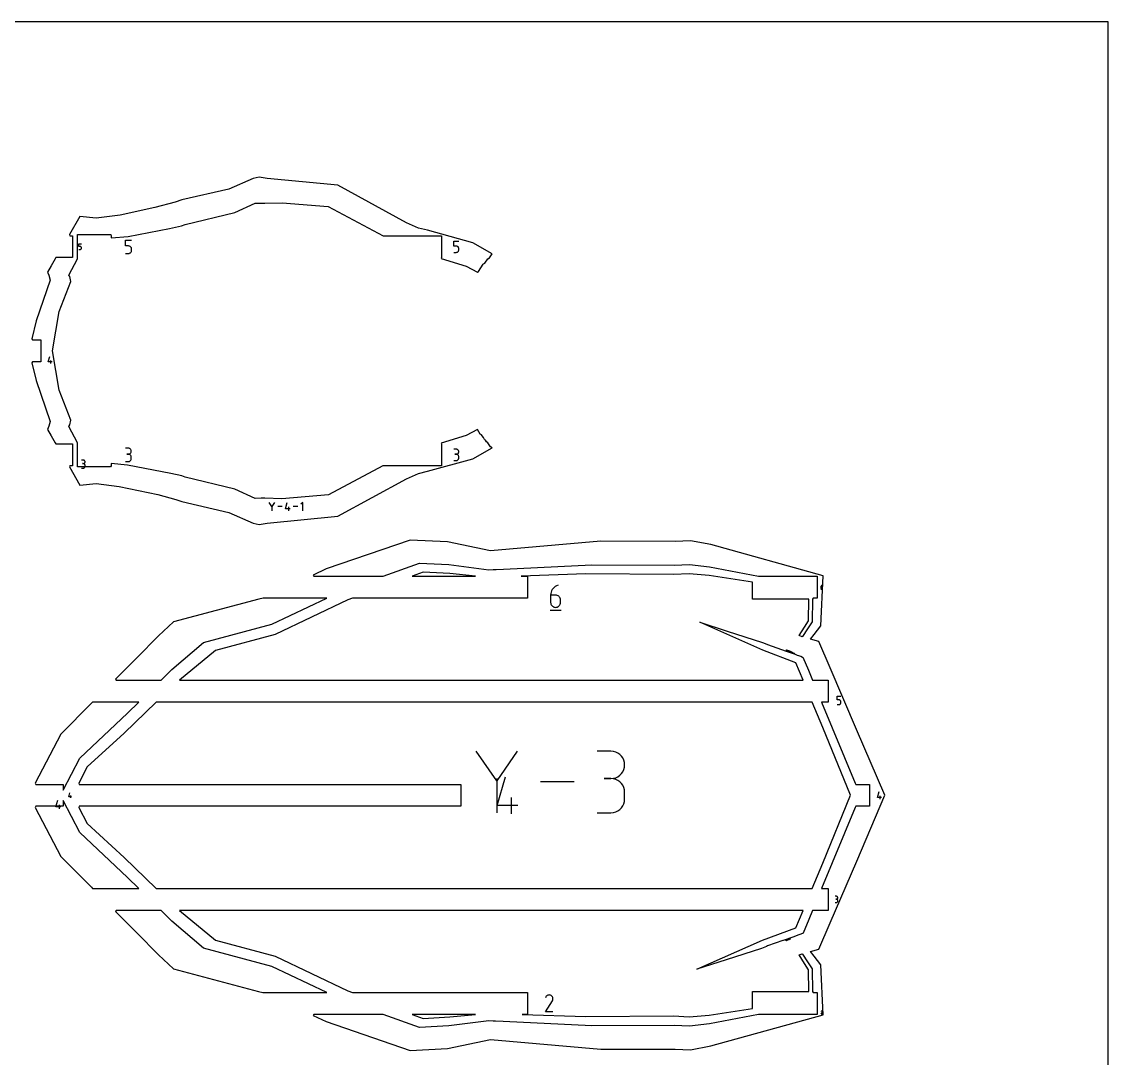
# Model space of a CAD drawing. Extents: x 0 to 40, y 0 to 40.
# Drawn here: x 14.95 to 40, y 16.11 to 40 of the extents above; entities that cross this region are included whole.
import ezdxf

# ---------------------------------------------------------------- set-up
doc = ezdxf.new("R2010")
doc.units = 0

msp = doc.modelspace()

# ---------------------------------------------------------------- linework, layer by layer
at = {"layer": 'annotation', "color": 1}
for p, q in [((16.264613, 34.821078), (16.264613, 34.878399)), ((16.264613, 34.878399), (16.321782, 34.878399)), ((17.341264, 34.830909), (17.341264, 34.96829)), ((17.341264, 34.96829), (17.478277, 34.96829)), ((17.409771, 34.830909), (17.341264, 34.830909)), ((17.422071, 34.829809), (17.409771, 34.830909)), ((17.433654, 34.826638), (17.422071, 34.829809)), ((17.444325, 34.821587), (17.433654, 34.826638)), ((24.90778, 34.828287), (24.90778, 34.944313)), ((24.90778, 34.944313), (25.023496, 34.944313)), ((24.965638, 34.828287), (24.90778, 34.828287)), ((24.976026, 34.827358), (24.965638, 34.828287)), ((24.985809, 34.82468), (24.976026, 34.827358)), ((24.994821, 34.820413), (24.985809, 34.82468)), ((16.293197, 34.821078), (16.264613, 34.821078)), ((16.264613, 34.749678), (16.293197, 34.749678)), ((16.29833, 34.820619), (16.293197, 34.821078)), ((16.293197, 34.749678), (16.298328, 34.750139)), ((16.293197, 34.749678), (16.293197, 34.749678)), ((16.298328, 34.750139), (16.303159, 34.751469)), ((16.303163, 34.819296), (16.29833, 34.820619)), ((16.303159, 34.751469), (16.307611, 34.753586)), ((16.307615, 34.817188), (16.303163, 34.819296)), ((16.307611, 34.753586), (16.311602, 34.75641)), ((16.311605, 34.814375), (16.307615, 34.817188)), ((16.311602, 34.75641), (16.315049, 34.75986)), ((16.315052, 34.810938), (16.311605, 34.814375)), ((16.315049, 34.75986), (16.317872, 34.763854)), ((16.317874, 34.806955), (16.315052, 34.810938)), ((16.317872, 34.763854), (16.31999, 34.768312)), ((16.319991, 34.802507), (16.317874, 34.806955)), ((16.31999, 34.768312), (16.32132, 34.773152)), ((16.32132, 34.797673), (16.319991, 34.802507)), ((16.321782, 34.792534), (16.32132, 34.797673)), ((16.32132, 34.773152), (16.321782, 34.778294)), ((16.321782, 34.778294), (16.321782, 34.792534)), ((16.321782, 34.792534), (16.321782, 34.792534)), ((17.341264, 34.659787), (17.409771, 34.659787)), ((17.409771, 34.659787), (17.422066, 34.660893)), ((17.409771, 34.659787), (17.409771, 34.659787)), ((17.422066, 34.660893), (17.433647, 34.66408)), ((17.433647, 34.66408), (17.444316, 34.669155)), ((17.444316, 34.669155), (17.45388, 34.675923)), ((17.453888, 34.814846), (17.444325, 34.821587)), ((17.45388, 34.675923), (17.462142, 34.68419)), ((17.462149, 34.806607), (17.453888, 34.814846)), ((17.462142, 34.68419), (17.468909, 34.693763)), ((17.468913, 34.797062), (17.462149, 34.806607)), ((17.468909, 34.693763), (17.473983, 34.704447)), ((17.473986, 34.786401), (17.468913, 34.797062)), ((17.473983, 34.704447), (17.477171, 34.716048)), ((17.477172, 34.774817), (17.473986, 34.786401)), ((17.477171, 34.716048), (17.478277, 34.728371)), ((17.478277, 34.762499), (17.477172, 34.774817)), ((17.478277, 34.728371), (17.478277, 34.762499)), ((17.478277, 34.762499), (17.478277, 34.762499)), ((24.90778, 34.683764), (24.965638, 34.683764)), ((24.965638, 34.683764), (24.976022, 34.684697)), ((24.965638, 34.683764), (24.965638, 34.683764)), ((24.976022, 34.684697), (24.985802, 34.687389)), ((24.985802, 34.687389), (24.994813, 34.691675)), ((24.994813, 34.691675), (25.00289, 34.697391)), ((25.002897, 34.81472), (24.994821, 34.820413)), ((25.00289, 34.697391), (25.009869, 34.704374)), ((25.009874, 34.807762), (25.002897, 34.81472)), ((25.009869, 34.704374), (25.015583, 34.712458)), ((25.015587, 34.799701), (25.009874, 34.807762)), ((25.015583, 34.712458), (25.019869, 34.721481)), ((25.019871, 34.790697), (25.015587, 34.799701)), ((25.019869, 34.721481), (25.022562, 34.731279)), ((25.022562, 34.780913), (25.019871, 34.790697)), ((25.023496, 34.77051), (25.022562, 34.780913)), ((25.022562, 34.731279), (25.023496, 34.741687)), ((25.023496, 34.741687), (25.023496, 34.77051)), ((25.023496, 34.77051), (25.023496, 34.77051)), ((15.558194, 32.158183), (15.593548, 32.28217)), ((15.646718, 32.158183), (15.558194, 32.158183)), ((15.620183, 32.122739), (15.620183, 32.193546)), ((17.404749, 30.168723), (17.336261, 30.168723)), ((17.417067, 30.167617), (17.404749, 30.168723)), ((17.428657, 30.164431), (17.417067, 30.167617)), ((17.439328, 30.15936), (17.428657, 30.164431)), ((17.448886, 30.1526), (17.439328, 30.15936)), ((17.457138, 30.144348), (17.448886, 30.1526)), ((17.463892, 30.134799), (17.457138, 30.144348)), ((17.457138, 30.056154), (17.463892, 30.065727)), ((17.468955, 30.124149), (17.463892, 30.134799)), ((17.463892, 30.065727), (17.468955, 30.076411)), ((17.472135, 30.112595), (17.468955, 30.124149)), ((17.468955, 30.076411), (17.472135, 30.08801)), ((17.473237, 30.100331), (17.472135, 30.112595)), ((17.472135, 30.08801), (17.473237, 30.100331)), ((17.473237, 30.100331), (17.473237, 30.100331)), ((24.965375, 30.144937), (24.907475, 30.144937)), ((24.975788, 30.144002), (24.965375, 30.144937)), ((24.985587, 30.141308), (24.975788, 30.144002)), ((24.994608, 30.137021), (24.985587, 30.141308)), ((25.002688, 30.131307), (24.994608, 30.137021)), ((25.009665, 30.12433), (25.002688, 30.131307)), ((25.015375, 30.116258), (25.009665, 30.12433)), ((25.019655, 30.107254), (25.015375, 30.116258)), ((25.015375, 30.057864), (25.019655, 30.066896)), ((25.022343, 30.097486), (25.019655, 30.107254)), ((25.019655, 30.066896), (25.022343, 30.076702)), ((25.023275, 30.087119), (25.022343, 30.097486)), ((25.022343, 30.076702), (25.023275, 30.087119)), ((25.023275, 30.087119), (25.023275, 30.087119)), ((16.365443, 29.895918), (16.324023, 29.895918)), ((16.372893, 29.895249), (16.365443, 29.895918)), ((16.365443, 29.813077), (16.372893, 29.813745)), ((16.379903, 29.893322), (16.372893, 29.895249)), ((16.372893, 29.813745), (16.379903, 29.815674)), ((16.386356, 29.890255), (16.379903, 29.893322)), ((16.379903, 29.815674), (16.386356, 29.818743)), ((16.392137, 29.886167), (16.386356, 29.890255)), ((16.386356, 29.818743), (16.392137, 29.822837)), ((16.397128, 29.881176), (16.392137, 29.886167)), ((16.392137, 29.822837), (16.397128, 29.827838)), ((16.401212, 29.875401), (16.397128, 29.881176)), ((16.397128, 29.827838), (16.401212, 29.833628)), ((16.404274, 29.86896), (16.401212, 29.875401)), ((16.401212, 29.833628), (16.404274, 29.840089)), ((16.406197, 29.861972), (16.404274, 29.86896)), ((16.404274, 29.840089), (16.406197, 29.847104)), ((16.406864, 29.854556), (16.406197, 29.861972)), ((16.406197, 29.847104), (16.406864, 29.854556)), ((16.406864, 29.854556), (16.406864, 29.854556)), ((17.336261, 29.86067), (17.404749, 29.86067)), ((17.404749, 30.031746), (17.370456, 30.031746)), ((17.370456, 30.031746), (17.404749, 30.031746)), ((17.404749, 30.031746), (17.417067, 30.032852)), ((17.417067, 30.03064), (17.404749, 30.031746)), ((17.404749, 30.031746), (17.404749, 30.031746)), ((17.404749, 29.86067), (17.417067, 29.861775)), ((17.404749, 29.86067), (17.404749, 29.86067)), ((17.417067, 30.032852), (17.428657, 30.03604)), ((17.428657, 30.027454), (17.417067, 30.03064)), ((17.417067, 29.861775), (17.428657, 29.86496)), ((17.428657, 30.03604), (17.439328, 30.041116)), ((17.439328, 30.022383), (17.428657, 30.027454)), ((17.428657, 29.86496), (17.439328, 29.870029)), ((17.439328, 30.041116), (17.448886, 30.047885)), ((17.448886, 30.015624), (17.439328, 30.022383)), ((17.439328, 29.870029), (17.448886, 29.876786)), ((17.448886, 30.047885), (17.457138, 30.056154)), ((17.457138, 30.007372), (17.448886, 30.015624)), ((17.448886, 29.876786), (17.457138, 29.885037)), ((17.463892, 29.997823), (17.457138, 30.007372)), ((17.457138, 29.885037), (17.463892, 29.894585)), ((17.468955, 29.987173), (17.463892, 29.997823)), ((17.463892, 29.894585), (17.468955, 29.905236)), ((17.472135, 29.975618), (17.468955, 29.987173)), ((17.468955, 29.905236), (17.472135, 29.916793)), ((17.473237, 29.963355), (17.472135, 29.975618)), ((17.472135, 29.916793), (17.473237, 29.929062)), ((17.473237, 29.929062), (17.473237, 29.963355)), ((17.473237, 29.963355), (17.473237, 29.963355)), ((24.907475, 29.88451), (24.965375, 29.88451)), ((24.965375, 30.029137), (24.936384, 30.029137)), ((24.936384, 30.029137), (24.965375, 30.029137)), ((24.965375, 30.029137), (24.975788, 30.030072)), ((24.975788, 30.028202), (24.965375, 30.029137)), ((24.965375, 30.029137), (24.965375, 30.029137)), ((24.965375, 29.88451), (24.975788, 29.885445)), ((24.965375, 29.88451), (24.965375, 29.88451)), ((24.975788, 30.030072), (24.985587, 30.032767)), ((24.985587, 30.025509), (24.975788, 30.028202)), ((24.975788, 29.885445), (24.985587, 29.888137)), ((24.985587, 30.032767), (24.994608, 30.037058)), ((24.994608, 30.021222), (24.985587, 30.025509)), ((24.985587, 29.888137), (24.994608, 29.892422)), ((24.994608, 30.037058), (25.002688, 30.042781)), ((25.002688, 30.015507), (24.994608, 30.021222)), ((24.994608, 29.892422), (25.002688, 29.898135)), ((25.002688, 30.042781), (25.009665, 30.049771)), ((25.009665, 30.008531), (25.002688, 30.015507)), ((25.002688, 29.898135), (25.009665, 29.90511)), ((25.009665, 30.049771), (25.015375, 30.057864)), ((25.015375, 30.000458), (25.009665, 30.008531)), ((25.009665, 29.90511), (25.015375, 29.913182)), ((25.019655, 29.991455), (25.015375, 30.000458)), ((25.015375, 29.913182), (25.019655, 29.922186)), ((25.022343, 29.981687), (25.019655, 29.991455)), ((25.019655, 29.922186), (25.022343, 29.931957)), ((25.023275, 29.971319), (25.022343, 29.981687)), ((25.022343, 29.931957), (25.023275, 29.942328)), ((25.023275, 29.942328), (25.023275, 29.971319)), ((25.023275, 29.971319), (25.023275, 29.971319)), ((16.324023, 29.709613), (16.365443, 29.709613)), ((16.365443, 29.813077), (16.344704, 29.813077)), ((16.344704, 29.813077), (16.365443, 29.813077)), ((16.372893, 29.812408), (16.365443, 29.813077)), ((16.365443, 29.813077), (16.365443, 29.813077)), ((16.365443, 29.709613), (16.372893, 29.710281)), ((16.365443, 29.709613), (16.365443, 29.709613)), ((16.379903, 29.810481), (16.372893, 29.812408)), ((16.372893, 29.710281), (16.379903, 29.712207)), ((16.386356, 29.807414), (16.379903, 29.810481)), ((16.379903, 29.712207), (16.386356, 29.715273)), ((16.392137, 29.803326), (16.386356, 29.807414)), ((16.386356, 29.715273), (16.392137, 29.71936)), ((16.397128, 29.798335), (16.392137, 29.803326)), ((16.392137, 29.71936), (16.397128, 29.72435)), ((16.401212, 29.79256), (16.397128, 29.798335)), ((16.397128, 29.72435), (16.401212, 29.730124)), ((16.404274, 29.786119), (16.401212, 29.79256)), ((16.401212, 29.730124), (16.404274, 29.736566)), ((16.406197, 29.779131), (16.404274, 29.786119)), ((16.404274, 29.736566), (16.406197, 29.743555)), ((16.406864, 29.771715), (16.406197, 29.779131)), ((16.406197, 29.743555), (16.406864, 29.750975)), ((16.406864, 29.750975), (16.406864, 29.771715)), ((16.406864, 29.771715), (16.406864, 29.771715)), ((20.713233, 28.828269), (20.649077, 28.921047)), ((20.777377, 28.921047), (20.713233, 28.828269)), ((20.713233, 28.835735), (20.713233, 28.728701)), ((20.954691, 28.824874), (20.849526, 28.824874)), ((21.026799, 28.771465), (21.069449, 28.921041)), ((21.101581, 28.728707), (21.101581, 28.814127)), ((21.310901, 28.824874), (21.205736, 28.824874)), ((21.425773, 28.921041), (21.383014, 28.878271)), ((21.425773, 28.728707), (21.425773, 28.921041)), ((21.133592, 28.771465), (21.026799, 28.771465)), ((27.144888, 26.817663), (27.142386, 26.783273)), ((27.15219, 26.850706), (27.144888, 26.817663)), ((27.163987, 26.881991), (27.15219, 26.850706)), ((27.179975, 26.911109), (27.163987, 26.881991)), ((27.199849, 26.93765), (27.179975, 26.911109)), ((27.223304, 26.961204), (27.199849, 26.93765)), ((27.250034, 26.981362), (27.223304, 26.961204)), ((27.279735, 26.997713), (27.250034, 26.981362)), ((27.312103, 27.009849), (27.279735, 26.997713)), ((27.312103, 27.009849), (27.312103, 27.009849)), ((33.369902, 26.923286), (33.405232, 26.923286)), ((33.372214, 26.976089), (33.371867, 26.971313)), ((33.371867, 26.971313), (33.371867, 26.947828)), ((33.387558, 26.971313), (33.371867, 26.971313)), ((33.371867, 26.947828), (33.371867, 26.947828)), ((33.371867, 26.947828), (33.37212, 26.945005)), ((33.37212, 26.945005), (33.37285, 26.942348)), ((33.373228, 26.980678), (33.372214, 26.976089)), ((33.37285, 26.942348), (33.374013, 26.939901)), ((33.374867, 26.985023), (33.373228, 26.980678)), ((33.374013, 26.939901), (33.375563, 26.937708)), ((33.377087, 26.989067), (33.374867, 26.985023)), ((33.375563, 26.937708), (33.377455, 26.935815)), ((33.379847, 26.992753), (33.377087, 26.989067)), ((33.377455, 26.935815), (33.379646, 26.934264)), ((33.379646, 26.934264), (33.382089, 26.933102)), ((33.383105, 26.996024), (33.379847, 26.992753)), ((33.382089, 26.933102), (33.384742, 26.932372)), ((33.386817, 26.998823), (33.383105, 26.996024)), ((33.384742, 26.932372), (33.387558, 26.932119)), ((33.390942, 27.001094), (33.386817, 26.998823)), ((33.39038, 26.971061), (33.387558, 26.971313)), ((33.387558, 26.932119), (33.39038, 26.932372)), ((33.387558, 26.932119), (33.387558, 26.932119)), ((33.393035, 26.970335), (33.39038, 26.971061)), ((33.39038, 26.932372), (33.393035, 26.933102)), ((33.395437, 27.002779), (33.390942, 27.001094)), ((33.39548, 26.969178), (33.393035, 26.970335)), ((33.393035, 26.933102), (33.39548, 26.934264)), ((33.395437, 27.002779), (33.395437, 27.002779)), ((33.39767, 26.967634), (33.39548, 26.969178)), ((33.39548, 26.934264), (33.39767, 26.935815)), ((33.399561, 26.965747), (33.39767, 26.967634)), ((33.39767, 26.935815), (33.399561, 26.937708)), ((33.401108, 26.963561), (33.399561, 26.965747)), ((33.399561, 26.937708), (33.401108, 26.939901)), ((33.402268, 26.961119), (33.401108, 26.963561)), ((33.401108, 26.939901), (33.402268, 26.942348)), ((33.402996, 26.958466), (33.402268, 26.961119)), ((33.402268, 26.942348), (33.402996, 26.945005)), ((33.403249, 26.955644), (33.402996, 26.958466)), ((33.402996, 26.945005), (33.403249, 26.947828)), ((33.403249, 26.947828), (33.403249, 26.955644)), ((33.403249, 26.955644), (33.403249, 26.955644)), ((27.142386, 26.783273), (27.142386, 26.614162)), ((27.255371, 26.783273), (27.142386, 26.783273)), ((27.142386, 26.614162), (27.142386, 26.614162)), ((27.142386, 26.614162), (27.14421, 26.593837)), ((27.14421, 26.593837), (27.149468, 26.574704)), ((27.149468, 26.574704), (27.157837, 26.557084)), ((27.157837, 26.557084), (27.168997, 26.541296)), ((27.275691, 26.781459), (27.255371, 26.783273)), ((27.294813, 26.776229), (27.275691, 26.781459)), ((27.312416, 26.767898), (27.294813, 26.776229)), ((27.328184, 26.756781), (27.312416, 26.767898)), ((27.341798, 26.743193), (27.328184, 26.756781)), ((27.35294, 26.727451), (27.341798, 26.743193)), ((27.341798, 26.541296), (27.35294, 26.557084)), ((27.361292, 26.709869), (27.35294, 26.727451)), ((27.35294, 26.557084), (27.361292, 26.574704)), ((27.366537, 26.690762), (27.361292, 26.709869)), ((27.361292, 26.574704), (27.366537, 26.593837)), ((27.368356, 26.670447), (27.366537, 26.690762)), ((27.366537, 26.593837), (27.368356, 26.614162)), ((27.368356, 26.614162), (27.368356, 26.670447)), ((27.368356, 26.670447), (27.368356, 26.670447)), ((27.128235, 26.437449), (27.382635, 26.437449)), ((27.168997, 26.541296), (27.182624, 26.527661)), ((27.182624, 26.527661), (27.198397, 26.516498)), ((27.198397, 26.516498), (27.215994, 26.508129)), ((27.215994, 26.508129), (27.235092, 26.502872)), ((27.235092, 26.502872), (27.255371, 26.501049)), ((27.255371, 26.501049), (27.275691, 26.502872)), ((27.255371, 26.501049), (27.255371, 26.501049)), ((27.275691, 26.502872), (27.294813, 26.508129)), ((27.294813, 26.508129), (27.312416, 26.516498)), ((27.312416, 26.516498), (27.328184, 26.527661)), ((27.328184, 26.527661), (27.341798, 26.541296)), ((33.749911, 24.366222), (33.749911, 24.450565)), ((33.749911, 24.450565), (33.834028, 24.450565)), ((33.791969, 24.366222), (33.749911, 24.366222)), ((33.799521, 24.365547), (33.791969, 24.366222)), ((33.806632, 24.363601), (33.799521, 24.365547)), ((33.813183, 24.360499), (33.806632, 24.363601)), ((33.819054, 24.356361), (33.813183, 24.360499)), ((33.824126, 24.351303), (33.819054, 24.356361)), ((33.828279, 24.345443), (33.824126, 24.351303)), ((33.831393, 24.338898), (33.828279, 24.345443)), ((33.833349, 24.331786), (33.831393, 24.338898)), ((33.834028, 24.324223), (33.833349, 24.331786)), ((33.833349, 24.295705), (33.834028, 24.303271)), ((33.834028, 24.303271), (33.834028, 24.324223)), ((33.834028, 24.324223), (33.834028, 24.324223)), ((33.749911, 24.261165), (33.791969, 24.261165)), ((33.791969, 24.261165), (33.799518, 24.261844)), ((33.791969, 24.261165), (33.791969, 24.261165)), ((33.799518, 24.261844), (33.806627, 24.263801)), ((33.806627, 24.263801), (33.813178, 24.266916)), ((33.813178, 24.266916), (33.819049, 24.271071)), ((33.819049, 24.271071), (33.824122, 24.276147)), ((33.824122, 24.276147), (33.828276, 24.282024)), ((33.828276, 24.282024), (33.831392, 24.288583)), ((33.831392, 24.288583), (33.833349, 24.295705)), ((25.899899, 22.501751), (25.425893, 23.187227)), ((26.373815, 23.187227), (25.899899, 22.501751)), ((28.532193, 23.185534), (28.216635, 23.185534)), ((28.588947, 23.18044), (28.532193, 23.185534)), ((28.64235, 23.165759), (28.588947, 23.18044)), ((28.691515, 23.142395), (28.64235, 23.165759)), ((28.735553, 23.111251), (28.691515, 23.142395)), ((28.773575, 23.073229), (28.735553, 23.111251)), ((28.804695, 23.029232), (28.773575, 23.073229)), ((28.828023, 22.980163), (28.804695, 23.029232)), ((28.842671, 22.926925), (28.828023, 22.980163)), ((28.828023, 22.760208), (28.842671, 22.813652)), ((28.847751, 22.870422), (28.842671, 22.926925)), ((28.842671, 22.813652), (28.847751, 22.870422)), ((28.847751, 22.870422), (28.847751, 22.870422)), ((25.899899, 22.556913), (25.899899, 21.766102)), ((25.91135, 21.932803), (26.099392, 22.592281)), ((28.532193, 22.554418), (28.374191, 22.554418)), ((28.374191, 22.554418), (28.532193, 22.554418)), ((28.532193, 22.554418), (28.588947, 22.559513)), ((28.588947, 22.549324), (28.532193, 22.554418)), ((28.532193, 22.554418), (28.532193, 22.554418)), ((28.588947, 22.559513), (28.64235, 22.574202)), ((28.64235, 22.534643), (28.588947, 22.549324)), ((28.64235, 22.574202), (28.691515, 22.597589)), ((28.691515, 22.597589), (28.735553, 22.628779)), ((28.735553, 22.628779), (28.773575, 22.666876)), ((28.773575, 22.666876), (28.804695, 22.710984)), ((28.804695, 22.710984), (28.828023, 22.760208)), ((27.68388, 22.476665), (26.906882, 22.476665)), ((28.691515, 22.511279), (28.64235, 22.534643)), ((28.735553, 22.480135), (28.691515, 22.511279)), ((28.773575, 22.442113), (28.735553, 22.480135)), ((28.804695, 22.398116), (28.773575, 22.442113)), ((28.828023, 22.349047), (28.804695, 22.398116)), ((28.842671, 22.295809), (28.828023, 22.349047)), ((15.736472, 21.900226), (15.781234, 22.057213)), ((16.030077, 22.134702), (16.056892, 22.228744)), ((16.09722, 22.134702), (16.030077, 22.134702)), ((16.077094, 22.107819), (16.077094, 22.161524)), ((26.241062, 21.744281), (26.241062, 22.120898)), ((28.847751, 22.239305), (28.842671, 22.295809)), ((28.842671, 22.024776), (28.847751, 22.081304)), ((28.847751, 22.081304), (28.847751, 22.239305)), ((28.847751, 22.239305), (28.847751, 22.239305)), ((34.677011, 22.120717), (34.714993, 22.253925)), ((34.772118, 22.120717), (34.677011, 22.120717)), ((34.743609, 22.082638), (34.743609, 22.15871)), ((15.848556, 21.900226), (15.736472, 21.900226)), ((15.814959, 21.85535), (15.814959, 21.945002)), ((26.382201, 21.932803), (25.91135, 21.932803)), ((28.64235, 21.785955), (28.691515, 21.80931)), ((28.691515, 21.80931), (28.735553, 21.840445)), ((28.735553, 21.840445), (28.773575, 21.87846)), ((28.773575, 21.87846), (28.804695, 21.922454)), ((28.804695, 21.922454), (28.828023, 21.971526)), ((28.828023, 21.971526), (28.842671, 22.024776)), ((28.216635, 21.766191), (28.532193, 21.766191)), ((28.532193, 21.766191), (28.588947, 21.771282)), ((28.532193, 21.766191), (28.532193, 21.766191)), ((28.588947, 21.771282), (28.64235, 21.785955)), ((33.731839, 19.839248), (33.700433, 19.839248)), ((33.737488, 19.838741), (33.731839, 19.839248)), ((33.742803, 19.83728), (33.737488, 19.838741)), ((33.747696, 19.834954), (33.742803, 19.83728)), ((33.752079, 19.831855), (33.747696, 19.834954)), ((33.755863, 19.82807), (33.752079, 19.831855)), ((33.75896, 19.823692), (33.755863, 19.82807)), ((33.761282, 19.818808), (33.75896, 19.823692)), ((33.75896, 19.792018), (33.761282, 19.796917)), ((33.762739, 19.81351), (33.761282, 19.818808)), ((33.761282, 19.796917), (33.762739, 19.802236)), ((33.763245, 19.807886), (33.762739, 19.81351)), ((33.762739, 19.802236), (33.763245, 19.807886)), ((33.763245, 19.807886), (33.763245, 19.807886)), ((33.700433, 19.697987), (33.731839, 19.697987)), ((33.731839, 19.776436), (33.716114, 19.776436)), ((33.716114, 19.776436), (33.731839, 19.776436)), ((33.731839, 19.776436), (33.737488, 19.776943)), ((33.737488, 19.775929), (33.731839, 19.776436)), ((33.731839, 19.776436), (33.731839, 19.776436)), ((33.731839, 19.697987), (33.737488, 19.698494)), ((33.731839, 19.697987), (33.731839, 19.697987)), ((33.737488, 19.776943), (33.742803, 19.778405)), ((33.742803, 19.774468), (33.737488, 19.775929)), ((33.737488, 19.698494), (33.742803, 19.699954)), ((33.742803, 19.778405), (33.747696, 19.780732)), ((33.747696, 19.772142), (33.742803, 19.774468)), ((33.742803, 19.699954), (33.747696, 19.702279)), ((33.747696, 19.780732), (33.752079, 19.783837)), ((33.752079, 19.769043), (33.747696, 19.772142)), ((33.747696, 19.702279), (33.752079, 19.705377)), ((33.752079, 19.783837), (33.755863, 19.787628)), ((33.755863, 19.765259), (33.752079, 19.769043)), ((33.752079, 19.705377), (33.755863, 19.709161)), ((33.755863, 19.787628), (33.75896, 19.792018)), ((33.75896, 19.76088), (33.755863, 19.765259)), ((33.755863, 19.709161), (33.75896, 19.713539)), ((33.761282, 19.755996), (33.75896, 19.76088)), ((33.75896, 19.713539), (33.761282, 19.718423)), ((33.762739, 19.750698), (33.761282, 19.755996)), ((33.761282, 19.718423), (33.762739, 19.723723)), ((33.763245, 19.745074), (33.762739, 19.750698)), ((33.762739, 19.723723), (33.763245, 19.729349)), ((33.763245, 19.729349), (33.763245, 19.745074)), ((33.763245, 19.745074), (33.763245, 19.745074)), ((27.05324, 17.544985), (27.042365, 17.534255)), ((27.065595, 17.553504), (27.05324, 17.544985)), ((27.0791, 17.559728), (27.065595, 17.553504)), ((27.093423, 17.563571), (27.0791, 17.559728)), ((27.108233, 17.564946), (27.093423, 17.563571)), ((27.123201, 17.563768), (27.108233, 17.564946)), ((27.137995, 17.55995), (27.123201, 17.563768)), ((27.152285, 17.553408), (27.137995, 17.55995)), ((27.165066, 17.544332), (27.152285, 17.553408)), ((27.152285, 17.553408), (27.152285, 17.553408)), ((27.175752, 17.533442), (27.165066, 17.544332)), ((27.021634, 17.173268), (27.182375, 17.432041)), ((27.033301, 17.521402), (27.021879, 17.499492)), ((27.042365, 17.534255), (27.033301, 17.521402)), ((27.184248, 17.52107), (27.175752, 17.533442)), ((27.182375, 17.432041), (27.182567, 17.432279)), ((27.182375, 17.432041), (27.182375, 17.432041)), ((27.182567, 17.432279), (27.182751, 17.432519)), ((27.182751, 17.432519), (27.182929, 17.432762)), ((27.182929, 17.432762), (27.183101, 17.433012)), ((27.183101, 17.433012), (27.183269, 17.43327)), ((27.183269, 17.43327), (27.183434, 17.433539)), ((27.183434, 17.433539), (27.183597, 17.433819)), ((27.183597, 17.433819), (27.183759, 17.434113)), ((27.183759, 17.434113), (27.183923, 17.434424)), ((27.183923, 17.434424), (27.19056, 17.448674)), ((27.183923, 17.434424), (27.183923, 17.434424)), ((27.19046, 17.507551), (27.184248, 17.52107)), ((27.194292, 17.493218), (27.19046, 17.507551)), ((27.19056, 17.448674), (27.194437, 17.463445)), ((27.195649, 17.478405), (27.194292, 17.493218)), ((27.194437, 17.463445), (27.195649, 17.478405)), ((27.19559, 17.173268), (27.021634, 17.173268)), ((33.376598, 17.119481), (33.407485, 17.169205)), ((33.410024, 17.119481), (33.376598, 17.119481)), ((33.37884, 17.186376), (33.376645, 17.182166)), ((33.380582, 17.188846), (33.37884, 17.186376)), ((33.382671, 17.190908), (33.380582, 17.188846)), ((33.385045, 17.192545), (33.382671, 17.190908)), ((33.38764, 17.193741), (33.385045, 17.192545)), ((33.390392, 17.194479), (33.38764, 17.193741)), ((33.393238, 17.194744), (33.390392, 17.194479)), ((33.396115, 17.194517), (33.393238, 17.194744)), ((33.398957, 17.193784), (33.396115, 17.194517)), ((33.401703, 17.192526), (33.398957, 17.193784)), ((33.404159, 17.190782), (33.401703, 17.192526)), ((33.401703, 17.192526), (33.401703, 17.192526)), ((33.406212, 17.18869), (33.404159, 17.190782)), ((33.407845, 17.186313), (33.406212, 17.18869)), ((33.407485, 17.169205), (33.407522, 17.169251)), ((33.407485, 17.169205), (33.407485, 17.169205)), ((33.407522, 17.169251), (33.407557, 17.169297)), ((33.407557, 17.169297), (33.407592, 17.169344)), ((33.407592, 17.169344), (33.407625, 17.169392)), ((33.407625, 17.169392), (33.407657, 17.169441)), ((33.407657, 17.169441), (33.407689, 17.169493)), ((33.407689, 17.169493), (33.40772, 17.169547)), ((33.40772, 17.169547), (33.407751, 17.169603)), ((33.407751, 17.169603), (33.407782, 17.169663)), ((33.407782, 17.169663), (33.409058, 17.172401)), ((33.407782, 17.169663), (33.407782, 17.169663)), ((33.409039, 17.183715), (33.407845, 17.186313)), ((33.409775, 17.180961), (33.409039, 17.183715)), ((33.409058, 17.172401), (33.409803, 17.17524)), ((33.410036, 17.178114), (33.409775, 17.180961)), ((33.409803, 17.17524), (33.410036, 17.178114))]:
    msp.add_line(p, q, dxfattribs=at)
at = {"layer": 'boundary', "color": 5}
for p, q in [((20.28164, 36.39011), (19.722523, 36.139748)), ((20.424527, 36.419993), (20.28164, 36.39011)), ((20.605211, 36.384947), (20.424527, 36.419993)), ((22.236029, 36.229217), (20.605211, 36.384947)), ((19.722523, 36.139748), (18.641747, 35.898254)), ((23.816337, 35.361333), (22.236029, 36.229217)), ((18.483921, 35.840912), (18.013268, 35.714388)), ((18.641747, 35.898254), (18.483921, 35.840912)), ((20.550907, 35.814281), (20.948863, 35.827049)), ((20.948863, 35.827049), (22.014222, 35.740736)), ((18.013268, 35.714388), (17.219355, 35.542454)), ((18.715998, 35.32693), (19.861767, 35.603429)), ((19.861767, 35.603429), (20.327405, 35.81919)), ((20.327405, 35.81919), (20.46544, 35.814947)), ((20.46544, 35.814947), (20.468873, 35.815016)), ((20.468873, 35.815016), (20.51466, 35.814604)), ((20.51466, 35.814604), (20.550907, 35.814281)), ((22.014222, 35.740736), (23.277141, 35.066339)), ((16.289682, 35.512478), (16.044546, 35.092839)), ((16.661753, 35.475342), (16.289682, 35.512478)), ((17.219355, 35.542454), (16.661753, 35.475342)), ((18.627371, 35.295543), (18.715998, 35.32693)), ((24.096241, 35.241061), (23.816337, 35.361333)), ((16.044546, 35.092839), (16.057076, 35.066339)), ((16.234063, 34.535239), (16.234063, 35.092839)), ((16.234063, 35.092839), (16.998951, 35.092839)), ((16.998951, 35.092839), (17.011481, 35.066339)), ((17.397883, 35.047695), (18.35275, 35.233729)), ((18.35275, 35.233729), (18.627371, 35.295543)), ((24.300772, 35.19243), (24.096241, 35.241061)), ((25.348215, 34.905494), (24.300772, 35.19243)), ((16.057076, 35.066339), (16.119611, 35.066339)), ((16.119611, 35.066339), (16.119611, 34.561739)), ((17.011481, 35.066339), (17.011481, 35.015433)), ((17.011481, 35.015433), (17.397883, 35.047695)), ((23.277141, 35.066339), (24.627283, 35.066339)), ((24.627283, 35.066339), (24.627283, 34.561739)), ((25.795188, 34.649541), (25.348215, 34.905494)), ((25.731338, 34.554592), (25.795188, 34.649541)), ((15.624784, 34.374261), (15.538809, 34.230915)), ((15.71882, 34.535239), (15.624784, 34.374261)), ((15.7343, 34.561739), (15.71882, 34.535239)), ((16.119611, 34.561739), (15.7343, 34.561739)), ((16.032506, 34.161185), (16.234063, 34.535239)), ((24.627283, 34.561739), (24.617306, 34.540637)), ((24.617306, 34.540637), (25.194506, 34.367809)), ((25.194506, 34.367809), (25.452566, 34.228804)), ((25.475361, 34.242852), (25.583513, 34.410625)), ((25.583513, 34.410625), (25.595993, 34.417842)), ((25.595993, 34.417842), (25.609034, 34.425486)), ((25.609034, 34.425486), (25.624034, 34.433334)), ((25.624034, 34.433334), (25.693962, 34.534991)), ((25.693962, 34.534991), (25.731338, 34.554592)), ((15.538809, 34.230915), (15.572172, 34.154218)), ((15.572172, 34.154218), (15.603624, 34.044414)), ((16.059121, 34.124627), (16.032506, 34.161185)), ((16.07619, 34.01379), (16.059121, 34.124627)), ((25.452566, 34.228804), (25.475361, 34.242852)), ((15.603624, 34.044414), (15.28134, 33.102717)), ((15.807317, 33.320361), (16.07619, 34.01379)), ((15.28134, 33.102717), (15.180008, 32.693255)), ((15.652145, 32.414441), (15.807317, 33.320361)), ((15.180008, 32.693255), (15.192538, 32.666755)), ((15.192538, 32.666755), (15.390487, 32.666755)), ((15.390487, 32.666755), (15.390487, 32.162155)), ((15.807316, 31.508549), (15.652145, 32.414441)), ((15.192538, 32.162155), (15.180008, 32.135655)), ((15.180008, 32.135655), (15.281341, 31.726191)), ((15.390487, 32.162155), (15.192538, 32.162155)), ((15.281341, 31.726191), (15.603626, 30.784493)), ((16.076189, 30.815117), (15.807316, 31.508549)), ((15.572173, 30.674689), (15.538811, 30.597992)), ((15.538811, 30.597992), (15.624786, 30.454648)), ((15.603626, 30.784493), (15.572173, 30.674689)), ((16.032507, 30.667726), (16.059121, 30.704284)), ((16.234059, 30.293671), (16.032507, 30.667726)), ((16.059121, 30.704284), (16.076189, 30.815117)), ((25.452741, 30.600125), (25.194415, 30.460991)), ((25.519793, 30.492672), (25.452741, 30.600125)), ((15.624786, 30.454648), (15.718823, 30.293671)), ((25.194415, 30.460991), (24.616888, 30.288105)), ((25.544719, 30.478096), (25.519793, 30.492672)), ((25.566314, 30.4554), (25.544719, 30.478096)), ((25.59164, 30.412342), (25.566314, 30.4554)), ((25.618551, 30.371743), (25.59164, 30.412342)), ((25.625216, 30.361686), (25.618551, 30.371743)), ((25.637901, 30.35489), (25.625216, 30.361686)), ((25.66367, 30.317952), (25.637901, 30.35489)), ((25.694235, 30.29369), (25.66367, 30.317952)), ((15.718823, 30.293671), (15.734304, 30.267171)), ((15.734304, 30.267171), (16.119608, 30.267171)), ((16.119608, 30.267171), (16.119608, 29.762571)), ((16.234059, 29.736071), (16.234059, 30.293671)), ((24.616888, 30.288105), (24.626787, 30.267171)), ((24.626787, 30.267171), (24.626787, 29.762571)), ((25.348193, 29.923316), (25.795021, 30.179173)), ((25.756175, 30.198279), (25.694235, 30.29369)), ((25.795021, 30.179173), (25.756175, 30.198279)), ((24.300777, 29.636476), (25.348193, 29.923316)), ((16.057084, 29.762571), (16.044554, 29.736071)), ((16.044554, 29.736071), (16.289718, 29.316388)), ((16.119608, 29.762571), (16.057084, 29.762571)), ((16.994033, 29.736071), (16.234059, 29.736071)), ((17.006563, 29.762571), (16.994033, 29.736071)), ((17.387781, 29.781122), (17.006563, 29.813551)), ((17.006563, 29.813551), (17.006563, 29.762571)), ((18.386013, 29.589126), (17.387781, 29.781122)), ((18.63446, 29.533328), (18.386013, 29.589126)), ((23.274433, 29.762571), (22.016942, 29.093499)), ((24.626787, 29.762571), (23.274433, 29.762571)), ((23.814843, 29.466821), (24.096221, 29.587839)), ((24.096221, 29.587839), (24.300777, 29.636476)), ((16.289718, 29.316388), (16.66175, 29.353552)), ((16.66175, 29.353552), (17.190495, 29.289551)), ((18.713798, 29.505123), (18.63446, 29.533328)), ((19.86182, 29.225462), (18.713798, 29.505123)), ((22.235615, 28.5997), (23.814843, 29.466821)), ((17.190495, 29.289551), (18.08596, 29.099039)), ((18.08596, 29.099039), (18.503446, 28.987414)), ((20.327421, 29.00972), (19.86182, 29.225462)), ((22.016942, 29.093499), (20.943517, 29.003969)), ((18.503446, 28.987414), (18.639966, 28.937261)), ((18.639966, 28.937261), (19.720864, 28.68934)), ((20.46529, 29.01395), (20.327421, 29.00972)), ((20.468751, 29.013895), (20.46529, 29.01395)), ((20.514741, 29.014318), (20.468751, 29.013895)), ((20.550868, 29.014642), (20.514741, 29.014318)), ((20.943517, 29.003969), (20.550868, 29.014642)), ((19.720864, 28.68934), (20.281718, 28.438773)), ((20.605092, 28.443927), (22.235615, 28.5997)), ((20.281718, 28.438773), (20.424531, 28.408904)), ((20.424531, 28.408904), (20.605092, 28.443927)), ((23.900202, 28.051404), (21.963096, 27.384885)), ((24.76567, 28.008903), (23.900202, 28.051404)), ((25.75892, 27.802379), (24.76567, 28.008903)), ((28.296479, 28.023892), (25.75892, 27.802379)), ((30.013341, 28.017095), (28.296479, 28.023892)), ((30.364699, 28.033192), (30.013341, 28.017095)), ((30.838105, 27.946397), (30.364699, 28.033192)), ((33.426171, 27.227115), (30.838105, 27.946397)), ((21.963096, 27.384885), (21.665841, 27.246249)), ((23.279855, 27.219749), (24.1159, 27.521671)), ((24.206362, 27.312814), (23.951597, 27.219749)), ((24.1159, 27.521671), (24.79732, 27.484877)), ((24.814136, 27.278688), (24.206362, 27.312814)), ((24.79732, 27.484877), (25.715608, 27.364828)), ((25.715608, 27.364828), (25.81802, 27.371716)), ((25.81802, 27.371716), (25.885042, 27.375025)), ((25.885042, 27.375025), (26.051664, 27.383249)), ((26.051664, 27.383249), (28.08924, 27.483691)), ((28.08924, 27.483691), (29.987835, 27.471186)), ((29.987835, 27.471186), (30.342589, 27.487948)), ((30.342589, 27.487948), (30.803632, 27.437236)), ((30.803632, 27.437236), (31.93412, 27.219749)), ((21.665841, 27.246249), (21.678371, 27.219749)), ((21.678371, 27.219749), (23.279855, 27.219749)), ((23.951597, 27.219749), (25.407266, 27.219749)), ((25.407266, 27.219749), (24.814136, 27.278688)), ((27.955218, 27.270972), (26.458959, 27.219749)), ((26.458959, 27.219749), (26.606735, 27.219749)), ((26.606735, 27.219749), (26.606735, 26.715149)), ((29.973721, 27.255168), (27.955218, 27.270972)), ((30.336026, 27.272241), (29.973721, 27.255168)), ((30.798671, 27.235547), (30.336026, 27.272241)), ((31.796374, 27.080248), (30.798671, 27.235547)), ((31.796374, 26.688649), (31.796374, 27.080248)), ((31.93412, 27.219749), (33.286541, 27.219749)), ((33.286541, 27.219749), (33.286541, 26.715149)), ((33.375141, 26.078222), (33.426171, 27.227115)), ((20.410459, 26.688649), (18.444704, 26.169228)), ((20.510748, 26.715149), (20.410459, 26.688649)), ((21.985282, 26.715149), (20.510748, 26.715149)), ((20.715903, 26.114324), (21.985282, 26.715149)), ((22.462589, 26.67582), (20.787164, 25.875672)), ((22.570252, 26.715149), (22.462589, 26.67582)), ((26.606735, 26.715149), (22.570252, 26.715149)), ((33.096662, 26.688649), (31.796374, 26.688649)), ((33.091154, 26.190256), (33.096662, 26.688649)), ((33.181139, 26.688649), (33.17135, 26.168832)), ((33.193669, 26.715149), (33.181139, 26.688649)), ((33.286541, 26.715149), (33.193669, 26.715149)), ((18.444704, 26.169228), (18.098089, 25.846095)), ((19.14082, 25.693341), (20.715903, 26.114324)), ((32.031414, 25.51154), (30.578552, 26.156743)), ((30.578552, 26.156743), (31.213302, 25.952149)), ((32.996451, 26.043232), (33.091154, 26.190256)), ((33.17135, 26.168832), (33.067542, 26.007749)), ((33.219887, 25.878062), (33.375141, 26.078222)), ((18.098089, 25.846095), (17.603005, 25.338979)), ((20.787164, 25.875672), (19.413565, 25.506618)), ((31.213302, 25.952149), (32.029657, 25.688487)), ((32.870235, 25.848162), (32.996451, 26.043232)), ((32.942901, 25.824324), (32.870235, 25.848162)), ((32.949513, 25.831886), (32.942901, 25.824324)), ((33.067542, 26.007749), (32.949513, 25.831886)), ((33.136572, 25.770711), (33.219887, 25.878062)), ((18.409903, 25.067107), (19.14082, 25.693341)), ((32.029657, 25.688487), (32.125855, 25.64877)), ((32.125855, 25.64877), (32.142404, 25.641941)), ((32.142404, 25.641941), (32.571377, 25.491457)), ((33.329151, 25.714448), (33.136572, 25.770711)), ((33.590141, 25.109512), (33.329151, 25.714448)), ((17.603005, 25.338979), (17.111889, 24.846665)), ((19.413565, 25.506618), (18.580823, 24.820165)), ((32.798212, 25.221817), (32.031414, 25.51154)), ((32.571377, 25.491457), (32.780438, 25.418119)), ((32.780438, 25.418119), (32.826938, 25.401806)), ((32.826938, 25.401806), (32.90918, 25.372927)), ((32.90918, 25.372927), (32.951439, 25.3555)), ((32.951439, 25.3555), (32.960419, 25.351813)), ((32.960419, 25.351813), (33.08538, 25.051265)), ((18.15798, 24.820165), (18.409903, 25.067107)), ((32.965745, 24.820165), (32.798212, 25.221817)), ((34.197232, 23.688585), (33.590141, 25.109512)), ((17.111889, 24.846665), (17.124419, 24.820165)), ((17.124419, 24.820165), (18.15798, 24.820165)), ((18.580823, 24.820165), (32.965745, 24.820165)), ((33.08538, 25.051265), (33.181131, 24.820165)), ((33.181131, 24.820165), (33.542543, 24.820165)), ((33.542543, 24.820165), (33.542543, 24.315565)), ((16.582082, 24.315565), (16.555646, 24.289065)), ((17.643201, 24.315565), (16.582082, 24.315565)), ((18.049309, 24.315565), (17.30571, 23.600595)), ((17.382031, 24.059559), (17.643201, 24.315565)), ((33.176219, 24.315565), (18.049309, 24.315565)), ((33.419915, 23.731317), (33.176219, 24.315565)), ((33.542543, 24.315565), (33.390198, 24.315565)), ((33.390198, 24.315565), (34.164356, 22.447081)), ((16.555646, 24.289065), (15.844631, 23.576315)), ((16.285449, 23.022684), (17.382031, 24.059559)), ((15.844631, 23.576315), (15.256275, 22.447081)), ((17.30571, 23.600595), (16.458829, 22.820812)), ((34.058479, 22.168272), (33.419915, 23.731317)), ((34.84565, 22.168276), (34.197232, 23.688585)), ((15.899807, 22.287988), (16.285449, 23.022684)), ((16.458829, 22.820812), (16.262069, 22.447081)), ((15.256275, 22.447081), (15.268805, 22.420581)), ((15.268805, 22.420581), (15.360108, 22.420581)), ((15.360108, 22.420581), (15.52751, 22.420581)), ((15.52751, 22.420581), (15.899807, 22.420581)), ((15.899807, 22.420581), (15.899807, 22.287988)), ((16.262069, 22.447081), (16.274599, 22.420581)), ((16.274599, 22.420581), (25.074182, 22.420581)), ((25.074182, 22.420581), (25.074182, 21.915981)), ((34.164356, 22.447081), (34.176886, 22.420581)), ((34.176886, 22.420581), (34.497777, 22.420581)), ((34.497777, 22.420581), (34.497777, 21.915981)), ((16.28545, 21.313867), (15.899807, 22.048563)), ((15.899807, 22.048563), (15.899807, 21.915981)), ((33.419907, 20.60523), (34.058479, 22.168272)), ((34.199349, 20.65288), (34.84565, 22.168276)), ((15.2688, 21.915981), (15.25627, 21.889481)), ((15.25627, 21.889481), (15.844634, 20.760238)), ((15.475986, 21.915981), (15.2688, 21.915981)), ((15.52751, 21.915981), (15.475986, 21.915981)), ((15.899807, 21.915981), (15.52751, 21.915981)), ((16.274593, 21.915981), (16.262063, 21.889481)), ((16.262063, 21.889481), (16.45883, 21.515738)), ((25.074182, 21.915981), (16.274593, 21.915981)), ((34.164323, 21.889482), (33.389909, 20.020997)), ((34.176853, 21.915981), (34.164323, 21.889482)), ((34.497777, 21.915981), (34.176853, 21.915981)), ((17.382021, 20.277008), (16.28545, 21.313867)), ((16.45883, 21.515738), (17.305702, 20.735968)), ((15.844634, 20.760238), (16.555642, 20.047497)), ((17.305702, 20.735968), (18.049304, 20.020997)), ((33.176215, 20.020997), (33.419907, 20.60523)), ((33.591104, 19.229291), (34.199349, 20.65288)), ((16.555642, 20.047497), (16.582077, 20.020997)), ((17.643197, 20.020997), (17.382021, 20.277008)), ((16.582077, 20.020997), (17.643197, 20.020997)), ((18.049304, 20.020997), (33.176215, 20.020997)), ((33.389909, 20.020997), (33.542371, 20.020997)), ((33.542371, 20.020997), (33.542371, 19.516397)), ((17.124417, 19.516397), (17.111887, 19.489897)), ((17.111887, 19.489897), (17.602985, 18.997602)), ((18.157978, 19.516397), (17.124417, 19.516397)), ((18.409901, 19.269457), (18.157978, 19.516397)), ((32.96574, 19.516397), (18.580819, 19.516397)), ((18.580819, 19.516397), (19.413575, 18.829938)), ((32.7982, 19.114734), (32.96574, 19.516397)), ((33.093207, 19.305124), (32.961562, 18.988526)), ((33.180772, 19.516397), (33.093207, 19.305124)), ((33.542371, 19.516397), (33.180772, 19.516397)), ((19.14083, 18.643216), (18.409901, 19.269457)), ((32.028902, 18.827062), (32.7982, 19.114734)), ((33.329145, 18.622112), (33.591104, 19.229291)), ((17.602985, 18.997602), (18.098082, 18.490435)), ((19.413575, 18.829938), (20.787165, 18.460887)), ((30.516448, 18.158497), (32.028902, 18.827062)), ((32.492761, 18.820907), (32.14242, 18.694622)), ((32.504559, 18.821656), (32.492761, 18.820907)), ((32.749633, 18.907627), (32.504559, 18.821656)), ((32.8005, 18.92547), (32.749633, 18.907627)), ((32.952425, 18.978815), (32.8005, 18.92547)), ((32.961562, 18.988526), (32.952425, 18.978815)), ((20.715904, 18.222235), (19.14083, 18.643216)), ((32.003153, 18.637127), (31.187344, 18.374253)), ((32.12029, 18.68549), (32.003153, 18.637127)), ((32.14242, 18.694622), (32.12029, 18.68549)), ((33.135113, 18.565928), (33.329145, 18.622112)), ((33.219433, 18.457827), (33.135113, 18.565928)), ((18.098082, 18.490435), (18.444889, 18.167153)), ((20.787165, 18.460887), (22.462604, 17.660733)), ((31.187344, 18.374253), (30.516448, 18.158497)), ((32.870349, 18.489196), (32.943282, 18.512909)), ((32.996153, 18.293039), (32.870349, 18.489196)), ((32.943282, 18.512909), (32.947827, 18.50841)), ((32.947827, 18.50841), (33.067634, 18.328735)), ((33.091263, 18.145924), (32.996153, 18.293039)), ((33.067634, 18.328735), (33.171344, 18.167748)), ((33.37514, 18.258336), (33.219433, 18.457827)), ((18.444889, 18.167153), (20.408761, 17.647913)), ((21.985277, 17.621413), (20.715904, 18.222235)), ((33.096692, 17.647913), (33.091263, 18.145924)), ((33.171344, 18.167748), (33.181137, 17.647913)), ((33.42617, 17.109445), (33.37514, 18.258336)), ((20.408761, 17.647913), (20.508989, 17.621413)), ((20.508989, 17.621413), (21.985277, 17.621413)), ((22.462604, 17.660733), (22.570243, 17.621413)), ((22.570243, 17.621413), (26.606355, 17.621413)), ((26.606355, 17.621413), (26.606355, 17.116813)), ((31.796368, 17.25631), (31.796368, 17.647913)), ((31.796368, 17.647913), (33.096692, 17.647913)), ((33.181137, 17.647913), (33.193667, 17.621413)), ((33.193667, 17.621413), (33.286541, 17.621413)), ((33.286541, 17.621413), (33.286541, 17.116813)), ((21.678097, 17.116813), (21.665567, 17.090313)), ((21.665567, 17.090313), (21.963129, 16.951621)), ((23.279854, 17.116813), (21.678097, 17.116813)), ((24.115913, 16.814889), (23.279854, 17.116813)), ((23.951601, 17.116813), (24.206374, 17.023746)), ((25.407281, 17.116813), (23.951601, 17.116813)), ((24.206374, 17.023746), (24.814136, 17.057872)), ((24.814136, 17.057872), (25.407281, 17.116813)), ((26.606355, 17.116813), (26.482712, 17.116813)), ((26.482712, 17.116813), (27.955217, 17.065588)), ((27.955217, 17.065588), (29.973735, 17.081393)), ((29.973735, 17.081393), (30.336035, 17.064321)), ((30.336035, 17.064321), (30.798673, 17.101014)), ((30.798673, 17.101014), (31.796368, 17.25631)), ((31.934113, 17.116813), (30.80363, 16.899326)), ((30.838105, 16.390164), (33.42617, 17.109445)), ((33.286541, 17.116813), (31.934113, 17.116813)), ((21.963129, 16.951621), (23.900214, 16.285156)), ((24.797321, 16.851683), (24.115913, 16.814889)), ((25.713709, 16.968637), (24.797321, 16.851683)), ((25.817857, 16.964853), (25.713709, 16.968637)), ((25.872638, 16.962148), (25.817857, 16.964853)), ((26.050995, 16.953344), (25.872638, 16.962148)), ((28.089221, 16.85287), (26.050995, 16.953344)), ((29.987834, 16.865376), (28.089221, 16.85287)), ((30.342588, 16.848614), (29.987834, 16.865376)), ((30.80363, 16.899326), (30.342588, 16.848614)), ((24.765668, 16.327657), (25.756835, 16.535556)), ((25.756835, 16.535556), (28.296469, 16.312669)), ((23.900214, 16.285156), (24.765668, 16.327657)), ((28.296469, 16.312669), (30.013346, 16.319467)), ((30.013346, 16.319467), (30.364701, 16.30337)), ((30.364701, 16.30337), (30.838105, 16.390164))]:
    msp.add_line(p, q, dxfattribs=at)
at = {"layer": 'frame', "color": 5}
for p, q in [((40, 40), (0, 40)), ((40, 0), (40, 40))]:
    msp.add_line(p, q, dxfattribs=at)
at = {"layer": 'hole', "color": 5}
for p, q in [((32.572246, 25.51505), (32.572821, 25.515958)), ((32.572634, 25.514903), (32.572246, 25.51505)), ((32.637447, 25.486018), (32.572634, 25.514903)), ((32.572821, 25.515958), (32.578069, 25.524036)), ((32.578069, 25.524036), (32.649244, 25.497505)), ((32.640391, 25.485039), (32.637447, 25.486018)), ((32.641009, 25.484642), (32.640391, 25.485039)), ((32.642678, 25.483703), (32.641009, 25.484642)), ((32.696596, 25.463037), (32.642678, 25.483703)), ((32.649244, 25.497505), (32.649612, 25.497367)), ((32.649612, 25.497367), (32.650416, 25.498719)), ((32.650416, 25.498719), (32.695379, 25.476969)), ((32.695379, 25.476969), (32.699068, 25.474747)), ((32.757644, 25.439412), (32.696596, 25.463037)), ((32.699068, 25.474747), (32.73312, 25.455662)), ((32.73312, 25.455662), (32.765008, 25.437492)), ((32.764723, 25.436957), (32.757644, 25.439412)), ((32.765008, 25.437492), (32.764723, 25.436957)), ((32.571511, 18.822756), (32.616256, 18.842171)), ((32.57187, 18.822201), (32.571511, 18.822756)), ((32.574618, 18.816305), (32.57187, 18.822201)), ((32.640868, 18.843568), (32.574618, 18.816305)), ((32.616256, 18.842171), (32.63882, 18.843191)), ((32.63882, 18.843191), (32.640868, 18.843568)), ((32.641926, 18.852277), (32.671343, 18.861987)), ((32.64355, 18.844974), (32.641926, 18.852277)), ((32.644314, 18.843955), (32.64355, 18.844974)), ((32.671343, 18.861987), (32.644314, 18.843955))]:
    msp.add_line(p, q, dxfattribs=at)

doc.saveas('drawing.dxf')
